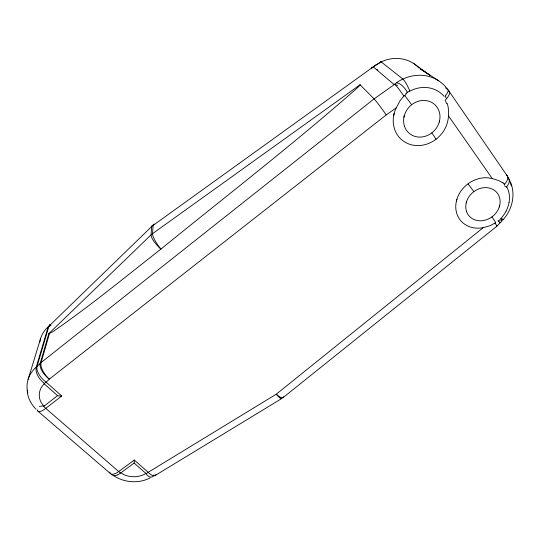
<?xml version="1.0" encoding="UTF-8"?>
<svg xmlns="http://www.w3.org/2000/svg" width="540" height="540" viewBox="0 0 540 540"><rect width="100%" height="100%" fill="white"/><g stroke="black" fill="none" stroke-linecap="round" stroke-linejoin="round"><path stroke-width="0.81" d="M411.642 104.74A15.775 1.168 52.9 0 0 404.501 95.357L400.181 100.514L395.914 108.486A29.221 26.217 -47 0 0 393.572 125.186L394.646 129.398A29.221 26.217 -47 0 0 415.476 145.489A29.221 26.217 -47 0 0 441.727 133.65C447.404 126.752 449.435 117.484 448.328 108.729A35.802 34.547 -37 0 0 448.22 107.399L447.302 103.424M491.927 216.891A14.756 1.013 52.2 0 1 495.693 222.696L490.145 225.679L483.212 227.671L276.278 394.187L148.19 472.311A13.601 5.785 -49.2 0 1 146.131 473.641L145.955 473.472A20.257 16.322 -1 0 1 124.808 475.038L120.751 472.885L134.123 463.043L134.305 460.046L148.19 472.311A13.264 5.164 60.5 0 0 156.04 474.437M396.178 107.919L386.235 114.925A15.694 0.817 54.3 0 0 374.078 98.874L360.045 84.76L359.917 85.138M393.701 115.466L394.18 113.339M403.933 117.187L404.257 115.796M439.58 120.69L439.236 122.067M456.394 201.143L456.908 199.22M466.202 202.952L466.553 201.683M499.615 205.767L499.25 207.023M357.656 87.554L357.284 87.912A34.823 9.491 -38.5 0 1 356.346 88.796C292.64 144.767 225.41 196.621 159.651 250.115C124.551 277.56 90.099 305.971 53.42 331.31A40.196 10.098 -45 0 1 52.502 331.891L49.498 333.443L41.101 362.543L36.234 367.207M360.052 84.773L151.551 234.387L48.836 333.599L40.217 363.312A14.168 6.858 44.7 0 0 49.329 379.134L46.123 382.171A14.56 4.131 -46.6 0 1 44.024 383.69L57.591 395.624L43.862 406.289L41.168 402.516A21.546 17.8 6 0 1 43.456 384.676A21.465 17.732 6 0 1 44.246 383.866M28.08 379.445L40.642 338.364M371.48 67.689L372.155 67.095M502.956 219.841C512.129 209.898 515.882 194.697 510.449 182.014M381.166 61.864L374.396 66.062L152.091 226.152L48.175 326.93L36.295 367.031A35.478 29.45 6.2 0 0 27.824 392.992M380.41 61.729L380.403 61.736A14.445 2.066 67.2 0 0 380.214 62.37M500.175 222.696L497.03 226.091L283.318 397.42M502.24 220.657L500.634 222.264M373.241 66.845L375.435 65.266M386.235 114.925L49.329 379.134A14.141 6.521 50.5 0 1 41.101 362.543L374.078 98.874L394.355 84.551M134.305 460.046L118.706 471.542A13.743 5.488 -49.3 0 1 109.742 472.108M50.017 324.675L50.591 324.324M154.967 475.619L281.698 398.554M150.12 477.893C138.564 483.955 123.991 482.672 113.258 475.443M48.836 333.599L49.498 333.443M380.666 61.628L380.693 61.628A14.445 2.066 67.2 0 1 381.179 61.877L402.874 79.056A15.876 2.531 67.1 0 1 409.921 91.051A31.253 27.83 -48.3 0 1 444.096 96.363M492.311 178.578L498.967 180.684L502.875 182.939M397.615 85.361L395.064 84.537A15.788 1.431 56 0 1 403.832 96.039M438.743 80.831L420.363 68.972L430.191 75.431L413.762 63.565M445.601 87.905L447.356 89.134A40.149 36.133 -47.6 0 0 402.874 79.056A40.237 36.207 -47.6 0 0 397.555 82.013L396.38 82.802A40.095 36.086 -47.6 0 0 394.079 84.523L373.315 66.906M37.868 411.163L110.545 473.648M134.123 463.043L145.955 473.472M504.063 184.052L504.461 184.511A15.498 6.845 -33.6 0 0 506.655 175.041L448.787 90.842A16.355 14.573 -49.4 0 0 447.437 89.188M36.038 409.205C30.976 404.156 27.459 397.474 27.23 390.218M448.49 115.871L492.251 178.558L488.086 177.829A27.587 23.611 -38.6 0 0 478.71 178.652L474.653 180.029A27.587 23.611 -38.6 0 0 455.963 209.939L456.84 213.739A27.587 23.611 -38.6 0 0 483.212 227.671M419.094 68.047A36.396 33.183 -50.7 0 0 381.179 61.877L376.245 64.834A9.592 8.572 -50.2 0 0 375.401 65.205M376.859 69.701A13.892 2.471 14.4 0 1 378.007 69.869M371.264 68.431A14.877 4.523 50.8 0 1 372.04 68.621M120.609 472.993A13.271 6.129 55.1 0 1 118.706 471.542L45.752 408.375A13.885 6.764 51.2 0 1 43.706 406.397M37.449 409.745A14.425 4.327 -47.3 0 0 45.752 408.375L61.742 395.969L46.123 382.171A14.155 6.919 44.6 0 1 37.051 366.336L48.917 326.133A12.98 5.771 44.2 0 1 50.531 324.331M61.729 396.063A27.979 14.654 -1.3 0 1 57.544 395.712M431.804 132.901A15.485 1.127 52.7 0 1 436.03 139.253M152.989 225.288A13.54 3.76 45.7 0 0 151.652 226.55L151.065 234.833A13.871 3.956 45.8 0 0 160.954 249.082A13.851 3.415 54 0 1 152.557 233.591L153.11 225.335A13.527 3.247 54 0 1 154.717 224.323M506.655 175.041A15.464 13.21 -40.7 0 1 507.661 176.83M448.787 90.842A16.328 5.508 -35.9 0 1 445.682 99.677M359.998 85.111A9.983 2.781 -38.3 0 1 357.608 87.547M39.812 342.11A32.441 27.608 7.5 0 1 48.229 326.781M48.512 326.923A12.947 7.148 16.3 0 1 51.01 325.478M507.533 176.708A37.922 32.602 -38.9 0 1 511.306 186.003M282.197 397.703A13.669 2.916 58.9 0 1 276.278 394.187A13.655 3.875 51.6 0 0 283.689 396.664M120.609 472.838A13.689 6.197 -56.4 0 1 117.376 474.971M154.055 474.802A13.311 5.987 72.1 0 1 146.084 473.911M507.418 176.972A15.512 8.6 -20.4 0 1 506.851 186.455M494.964 223.169A14.695 0.574 49.3 0 1 496.78 226.024M447.269 89.343A16.322 3.834 -40.5 0 1 445.392 95.769M445.122 100.143A17.469 14.074 -88.9 0 1 446.587 103.754M446.202 98.179A9.592 1.789 66.8 0 1 445.277 96.106M502.976 182.77A15.795 12.649 -74.2 0 1 504.205 183.863M506.662 187.178A9.038 3.8 65.7 0 1 504.455 185.666M44.206 383.245A14.101 8.168 45.8 0 1 36.329 367.268M44.206 405.715A14.351 3.821 -16.2 0 1 39.346 406.343M117.207 474.991A13.716 6.426 -57.6 0 1 114.129 475.619M114.095 475.578A13.73 6.588 -59.9 0 1 111.767 474.363M111.53 474.802A13.466 6.365 -65.4 0 1 111.2 474.572M502.835 219.449A14.81 0.749 39.3 0 1 500.843 218.572A29.423 25.137 -40.7 0 0 506.054 211.147M500.965 218.68A29.552 25.508 -40.2 0 1 498.508 221.069M498.035 220.678A14.708 0.56 38 0 1 499.973 222.716M502.538 218.835A10.645 1.755 -27.8 0 1 500.877 220.806M405.864 93.407A31.293 27.972 -48.5 0 1 409.88 90.956M467.964 183.857A14.951 1.046 52.3 0 1 473.843 191.626M506.486 186.374A29.349 25.056 -40.2 0 1 509.112 202.466M509.018 202.466A29.369 25.07 -40.9 0 1 506.068 211.154M406.323 93.636A10.908 8.282 -39.1 0 1 404.872 95.614M396.738 82.924A15.748 7.202 63.8 0 1 407.308 92.131M404.507 126.36L403.812 123.579A19.238 17.246 -46.9 0 1 417.67 101.466A19.238 17.246 -46.9 0 1 439.182 111.497L439.823 114.305A19.238 17.246 -46.9 0 1 425.905 136.073A19.238 17.246 -46.9 0 1 404.507 126.36M466.452 211.241L465.892 208.73A18.157 15.525 -38.5 0 1 479.608 188.609A18.157 15.525 -38.5 0 1 499.52 197.465L500.04 199.996A18.157 15.525 -38.5 0 1 486.284 219.821A18.157 15.525 -38.5 0 1 466.459 211.235"/></g></svg>
